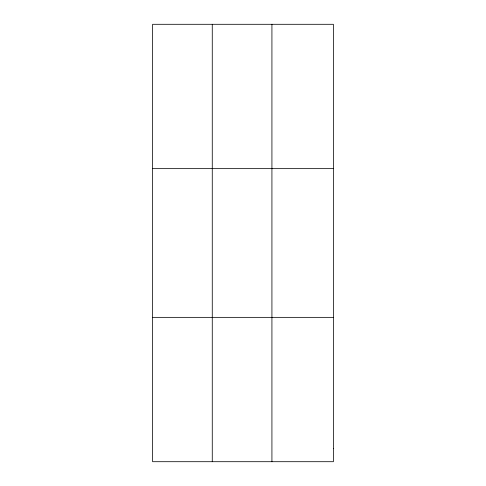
<?xml version="1.0" encoding="UTF-8"?>
<svg xmlns="http://www.w3.org/2000/svg" width="486" height="486" viewBox="0 0 486 486"><rect width="100%" height="100%" fill="white"/><g stroke="black" fill="none" stroke-linecap="round" stroke-linejoin="round"><path stroke-width="0.73" d="M212.267 24.3L212.267 461.7M271.923 24.3L271.923 461.7M152.616 168.642L333.384 168.642M152.616 317.358L333.384 317.358M333.384 448.578L333.384 461.7L152.616 461.7L152.616 24.3L333.384 24.3L333.384 448.578"/></g></svg>
